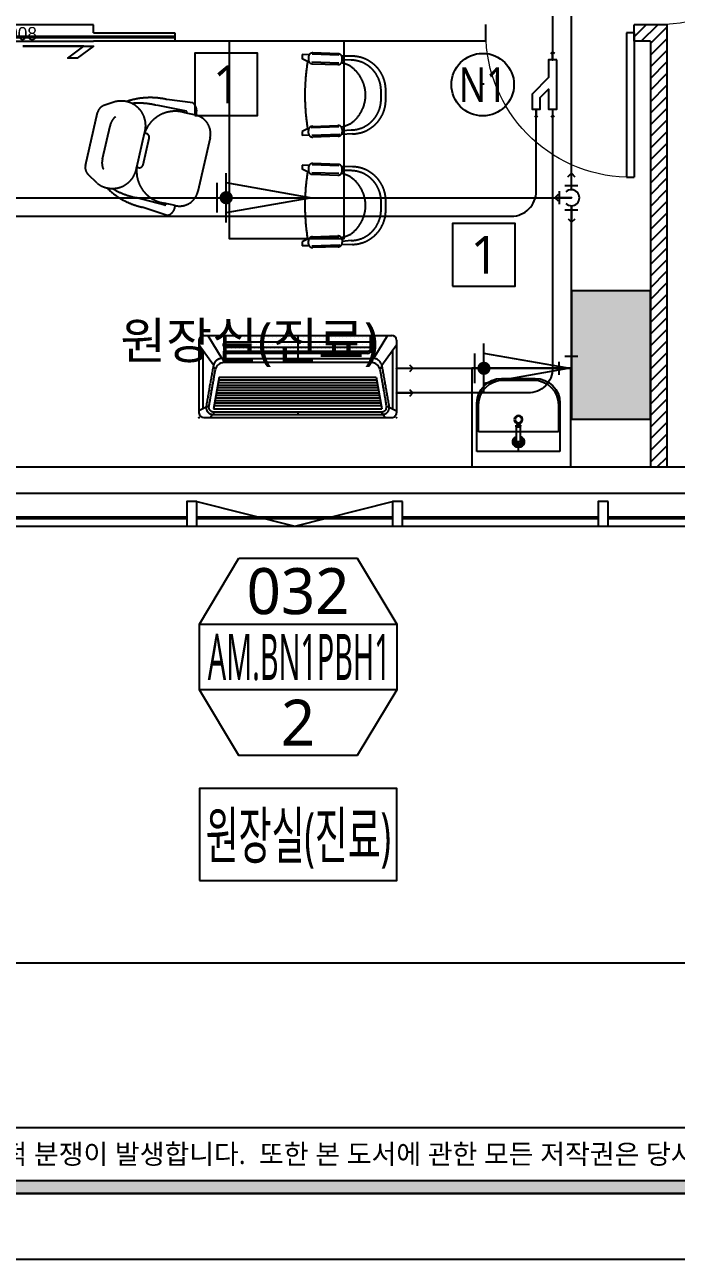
# Model space of a CAD drawing. Extents: x 11551484 to 2613213153046, y -2602833546311 to 14142.
# Drawn here: x 11589919 to 11593880, y -10418 to -2910 of the extents above; entities that cross this region are included whole.
import ezdxf
from ezdxf.enums import TextEntityAlignment as Align

# ---------------------------------------------------------------- set-up
doc = ezdxf.new("R2010")
doc.units = 0
doc.header["$LTSCALE"] = 1000
doc.header["$MEASUREMENT"] = 0
doc.header["$PDMODE"] = 35
doc.linetypes.add('DH-HID2', pattern=[1.2, 0.8, -0.4])
doc.layers.get('0').update_dxf_attribs({"linetype": 'CONTINUOUS'})
doc.layers.get('DEFPOINTS').update_dxf_attribs({"linetype": 'CONTINUOUS'})
for name, color, linetype in [('03-TEXT', 3, 'CONTINUOUS'), ('2.글자선', 60, 'CONTINUOUS'), ('2CONTINUOUS', 2, 'CONTINUOUS'), ('3 가구-붙박이', 6, 'CONTINUOUS'), ('8.패턴선', 8, 'CONTINUOUS'), ('C-WIN', 4, 'CONTINUOUS'), ('CO-BATH', 6, 'CONTINUOUS'), ('CO-DOOR', 8, 'CONTINUOUS'), ('DVM_DRAIN', 5, 'CONTINUOUS'), ('DVM_DRAIN_MARK', 7, 'CONTINUOUS'), ('DVM_INDOOR', 7, 'CONTINUOUS'), ('DVM_INOUT_MARK', 2, 'CONTINUOUS'), ('DVM_INOUT_NAME', 7, 'CONTINUOUS'), ('DVM_JOINT', 6, 'CONTINUOUS'), ('DVM_PIPE', 3, 'CONTINUOUS'), ('DVM_UNIT_BP', 7, 'CONTINUOUS'), ('DVM_UNIT_DP', 4, 'CONTINUOUS'), ('DVM_UNIT_LP', 3, 'CONTINUOUS'), ('F-SYM', 7, 'CONTINUOUS'), ('FORM(YOURNAME)-11', 1, 'CONTINUOUS'), ('FU-FURM', 251, 'DH-HID2'), ('wall', 3, 'CONTINUOUS'), ('WINDOW', 4, 'CONTINUOUS')]:
    doc.layers.add(name, color=color, linetype=linetype)
doc.layers.add('DVM_PMAT_MARK', color=6, linetype='CONTINUOUS', lineweight=25)
doc.styles.add('DVM_DEFAULT', font='malgun.ttf')
doc.styles.add('W-TEXT2', font='Dotum.ttf')
doc.styles.add('YOURNAME', font='HY울릉도M.TTF')
doc.styles.add('맑은 고딕', font='malgun.ttf')

# ---------------------------------------------------------------- blocks, each defined once
blk = doc.blocks.new('FORM-PLAN')
at = {"layer": 'FORM(YOURNAME)-11'}
h = blk.add_hatch(color=256, dxfattribs=at)
h.dxf.hatch_style = 1
h.paths.add_polyline_path([(-71444, 55115), (10556, 55115), (10556, 54915), (-71444, 54915)])
h.paths.add_polyline_path([(-71444, -2085), (10556, -2085), (10556, -2285), (-71444, -2285)])
at = {"layer": 'DEFPOINTS', "color": 158}
blk.add_line((1346, -1285), (-71444, -1285), dxfattribs=at)
blk.add_lwpolyline([(-71444, -2285), (10556, -2285), (10556, 55115), (-71444, 55115)], close=True, dxfattribs=at)
at = {"layer": 'DEFPOINTS'}
blk.add_lwpolyline([(-69444, 53115), (-64, 53115), (-64, 1215), (-69444, 1215)], close=True, dxfattribs=at)
at = {"layer": 'FORM(YOURNAME)-11', "color": 250}
blk.add_lwpolyline([(-72444, -3285), (11556, -3285), (11556, 56115), (-72444, 56115)], close=True, dxfattribs=at)
at = {"layer": 'FORM(YOURNAME)-11'}
blk.add_lwpolyline([(-71444, -2085), (10556, -2085), (10556, -2285), (-71444, -2285)], close=True, dxfattribs=at)
at = {"layer": 'FORM(YOURNAME)-11', "color": 1, "style": '맑은 고딕'}
blk.add_text("- 본 도서는 어떠한 경우에도 무단으로 도용할 수 없으며 도용시 '지적재산권' 보호에 관한 법률에 의거, 법적 분쟁이 발생합니다.  또한 본 도서에 관한 모든 저작권은 당사에 있습니다. -", height=300, dxfattribs=at).set_placement((-32990, -1685), align=Align.MIDDLE_CENTER)
at = {"layer": 'FORM(YOURNAME)-11', "color": 3, "style": 'YOURNAME'}
for tag, height, p in [('1', 451, (9905, 18188)), ('2', 451, (9905, 17544)), ('3', 451, (9905, 16257)), ('4', 451, (9905, 14326)), ('5', 515, (9905, 12009)), ('6', 515, (9905, 9757)), ('7', 515, (9905, 7504)), ('8', 515, (9905, 5252)), ('9', 515, (9905, 2999)), ('10', 515, (5655, 811)), ('11', 515, (9905, 747)), ('12', 515, (5655, -1441)), ('13', 515, (9905, -1441))]:
    blk.add_attdef(tag, text='', height=height, dxfattribs=at).set_placement(p, align=Align.MIDDLE_RIGHT)
blk = doc.blocks.new('$DorLib2D$00000001')
for p, q in [((0.45, 0.975), (0.5, 0.975)), ((0.45, 0), (0.45, 0.975)), ((0.5, 0), (0.5, 0.975)), ((0.5, 0), (0.45, 0))]:
    blk.add_line(p, q)
at = {"lineweight": 13}
blk.add_arc((0.475, 0), 0.975, 91.46928, 180, dxfattribs=at)
blk = doc.blocks.new('flooor')
at = {"layer": '8.패턴선', "ltscale": 30}
h = blk.add_hatch(color=256, dxfattribs=at)
h.dxf.hatch_style = 1
h.paths.add_polyline_path([(11507656.8, -14172891.8), (11491856.8, -14172891.8), (11491856.8, -14188496.8), (11492056.8, -14188496.8), (11492056.8, -14187881.8), (11492216.8, -14187881.8), (11492216.8, -14187096.8), (11492056.8, -14187096.8), (11492056.8, -14177741.8), (11494956.8, -14177741.8), (11494956.8, -14177541.8), (11492056.8, -14177541.8), (11492056.8, -14173091.8), (11494756.8, -14173091.8), (11494756.8, -14176541.8), (11494956.8, -14176541.8), (11494956.8, -14173091.8), (11500056.8, -14173091.8), (11500056.8, -14176141.8), (11500256.8, -14176141.8), (11500256.8, -14173091.8), (11503456.8, -14173091.8), (11503456.8, -14176141.8), (11503656.8, -14176141.8), (11503656.8, -14175391.8), (11504256.8, -14175391.8), (11504256.8, -14175302.3), (11504246.8, -14175302.3), (11504246.8, -14175262.3), (11504256.8, -14175191.8), (11503656.8, -14175191.8), (11503656.8, -14173091.8), (11505856.8, -14173091.8), (11505856.8, -14175191.8), (11505256.8, -14175191.8), (11505256.8, -14175262.3), (11505266.8, -14175262.3), (11505266.8, -14175316.8), (11505256.8, -14175316.8), (11505256.8, -14175391.8), (11506056.8, -14175391.8), (11506056.8, -14174896.8), (11509204.8, -14174896.8), (11509204.8, -14174491.8), (11506056.8, -14174491.8), (11506056.8, -14173091.8), (11507656.8, -14173091.8)])
h.paths.add_polyline_path([(11499856.8, -14177741.8), (11504356.8, -14177741.8), (11504356.8, -14177541.8), (11499106.8, -14177541.8), (11499106.8, -14177566.8), (11499106.8, -14177716.8), (11499106.8, -14177741.8), (11499106.8, -14177991.8), (11499856.8, -14177991.8)], flags=17)
h.paths.add_polyline_path([(11506136.8, -14177541.8), (11505856.8, -14177541.8), (11505356.8, -14177541.8), (11505356.8, -14177741.8), (11505356.8, -14178051.8), (11506136.8, -14178051.8)], flags=17)
h.paths.add_polyline_path([(11512534.8, -14172891.8), (11511656.8, -14172891.8), (11511656.8, -14173091.8), (11511656.8, -14173691.8), (11512334.8, -14173691.8), (11512334.8, -14174491.8), (11511854.8, -14174491.8), (11511854.8, -14174791.8), (11512334.8, -14174791.8), (11512334.8, -14174791.8), (11512534.8, -14174791.8)])
h.paths.add_polyline_path([(11512534.8, -14175641.8), (11512384.8, -14175641.8), (11512334.8, -14175641.8), (11512334.8, -14176391.8), (11512534.8, -14176391.8)])
h.paths.add_polyline_path([(11512534.8, -14176941.8), (11512384.8, -14176941.8), (11512334.8, -14176941.8), (11512334.8, -14177100.8), (11511772.8, -14177100.8), (11511772.8, -14177941.8), (11512334.8, -14177941.8), (11512334.8, -14178041.8), (11512534.8, -14178041.8)])
h.paths.add_polyline_path([(11512534.8, -14179271.8), (11512384.8, -14179271.8), (11512334.8, -14179271.8), (11512334.8, -14179836.8), (11512534.8, -14179836.8)])
h.paths.add_polyline_path([(11512256.8, -14184446.8), (11511656.8, -14184446.8), (11511656.8, -14185146.8), (11512256.8, -14185146.8)])
h.paths.add_polyline_path([(11507213.8, -14187066.8), (11506733.8, -14187066.8), (11506733.8, -14187846.8), (11507213.8, -14187846.8)], flags=17)
h.paths.add_polyline_path([(11499706.8, -14186781.8), (11499221.8, -14186781.8), (11499221.8, -14187556.8), (11499706.8, -14187556.8)], flags=17)
at = {"ltscale": 30}
blk.add_lwpolyline([(11504456.8, -14188346.8), (11505051.8, -14188496.8), (11505646.8, -14188346.8)], dxfattribs=at)
at = {"layer": '2CONTINUOUS', "ltscale": 30}
blk.add_lwpolyline([(11506733.8, -14187846.8), (11507213.8, -14187846.8), (11507213.8, -14187066.8), (11506733.8, -14187066.8)], close=True, dxfattribs=at)
at = {"layer": 'C-WIN', "ltscale": 30}
for p, q in [((11492056.8, -14188296.8), (11509215.4, -14188296.8)), ((11504396.8, -14188441.8), (11503206.8, -14188441.8)), ((11504396.8, -14188451.8), (11503206.8, -14188451.8)), ((11505646.8, -14188441.8), (11504456.8, -14188441.8)), ((11505646.8, -14188451.8), (11504456.8, -14188451.8)), ((11506896.8, -14188441.8), (11505706.8, -14188441.8)), ((11506896.8, -14188451.8), (11505706.8, -14188451.8)), ((11508086.8, -14188441.8), (11506956.8, -14188441.8)), ((11508086.8, -14188451.8), (11506956.8, -14188451.8)), ((11492056.8, -14188496.8), (11509298.2, -14188496.8))]:
    blk.add_line(p, q, dxfattribs=at)
for points in [[(11504456.8, -14188346.8), (11504396.8, -14188346.8), (11504396.8, -14188496.8), (11504456.8, -14188496.8)], [(11505706.8, -14188346.8), (11505646.8, -14188346.8), (11505646.8, -14188496.8), (11505706.8, -14188496.8)], [(11506956.8, -14188346.8), (11506896.8, -14188346.8), (11506896.8, -14188496.8), (11506956.8, -14188496.8)]]:
    blk.add_lwpolyline(points, close=True, dxfattribs=at)
blk = doc.blocks.new('F-123')
at = {"layer": 'FU-FURM'}
for p, q in [((42.5, 491.5), (-33, 491.5)), ((38.3, 462.8), (-29.6, 462.8)), ((-236.2, 289.3), (-236.7, 224.1)), ((-208.5, 226.2), (-224.9, 226.7)), ((-212.5, 280.8), (-214.2, 226.4)), ((-194.6, 227.6), (-195.3, 224.3)), ((-193.7, 231.1), (-194.6, 227.6)), ((-192.5, 234.9), (-193.7, 231.1)), ((-191.1, 239.2), (-192.5, 234.9)), ((-189.5, 243.9), (-191.1, 239.2)), ((-187.6, 248.9), (-189.5, 243.9)), ((-185.6, 254), (-187.6, 248.9)), ((-183.5, 259.1), (-185.6, 254)), ((-181.4, 264), (-183.5, 259.1)), ((-179.3, 268.5), (-181.4, 264)), ((-177.1, 272.7), (-179.3, 268.5)), ((177.1, 272.7), (179.3, 268.5)), ((179.3, 268.5), (181.4, 264)), ((181.4, 264), (183.5, 259.1)), ((183.5, 259.1), (185.6, 254)), ((185.6, 254), (187.6, 248.9)), ((187.6, 248.9), (189.5, 243.9)), ((189.5, 243.9), (191.1, 239.2)), ((191.1, 239.2), (192.5, 234.9)), ((192.5, 234.9), (193.7, 231.1)), ((193.7, 231.1), (194.6, 227.6)), ((194.6, 227.6), (195.8, 222.2)), ((208.5, 226.2), (224.9, 226.7)), ((212.7, 280.8), (217.6, 226.5)), ((236.2, 289.3), (239.5, 222.5)), ((-250.3, 203), (-255.7, 47.5)), ((-242.2, 206.7), (-247.9, 44.9)), ((-194.3, 205.8), (-199.5, 41.2)), ((-195.3, 224.3), (-195.9, 221.2)), ((-190.3, 45.2), (-184.8, 200.7)), ((190.3, 45.2), (184.8, 200.7)), ((194, 206), (200.1, 37.3)), ((240.4, 211.6), (246.9, 41.8)), ((250.3, 203), (255.7, 47.5)), ((-244.4, 25.9), (-245.7, -16.4)), ((-232, 22.1), (-215.7, 21.5)), ((-204.8, 16.4), (-221.2, -16.4)), ((-203.5, 24.3), (-203.7, 16.3)), ((204.8, 16.4), (204.3, 23.9)), ((204.8, 16.4), (221.2, -16.4)), ((232, 22.1), (215.7, 21.5)), ((243.8, 25.5), (245.7, -16.4)), ((-245.7, -16.4), (-221.2, -16.4)), ((221.2, -16.4), (245.7, -16.4))]:
    blk.add_line(p, q, dxfattribs=at)
for centre, radius, start, end in [((-29.5, 284.7), 206.8, 90.83812, 178.71433), ((-26.4, 276.7), 186.1, 90.83807, 178.71442), ((26.6, 276.7), 186.1, 1.28555, 89.16189), ((29.5, 284.7), 206.8, 1.28557, 89.16189), ((0, 157.1), 211.5, 33.12382, 146.87615), ((-225.7, 202.2), 24.6, 88.00024, 178.00027), ((-209.4, 201.6), 24.6, 357.99976, 88.00007), ((0, 157.1), 211.5, 158.27828, 158.40111), ((209.4, 201.6), 24.6, 91.99999, 182.0003), ((0, 157.1), 211.5, 21.59889, 21.7217), ((225.7, 202.2), 24.6, 2.00023, 91.99974), ((-231.2, 46.6), 24.6, 178.00013, 268.00026), ((-214.8, 46.1), 24.6, 268.00008, 357.99996), ((0, 1288), 1288, 260.85215, 279.14784), ((214.8, 46.1), 24.6, 181.99987, 272.00012), ((231.2, 46.6), 24.6, 271.99987, 2.00012)]:
    blk.add_arc(centre, radius, start, end, dxfattribs=at)
blk = doc.blocks.new('F-127')
at = {"layer": 'FU-FURM'}
for p, q in [((-160.7, 702.6), (170.2, 700.4)), ((-250.4, 609.9), (-210, 675.3)), ((-98.2, 610.2), (106.5, 608.8)), ((258.7, 606.5), (219.1, 672.4)), ((-103.5, 396.3), (-103.6, 384.8)), ((-103.5, 396.3), (108.9, 394.9)), ((108.9, 394.9), (108.8, 383.4)), ((-349.7, 151.9), (-333.7, 310.5)), ((-291.1, 179), (-285.2, 363.1)), ((-80.8, 361.7), (85.7, 360.5)), ((293.5, 175), (290.1, 359.3)), ((351.8, 147.1), (337.9, 305.9)), ((-285.5, 174.4), (-280.6, 174.4)), ((-281, 116.9), (-280.5, 185.9)), ((282.5, 113.1), (283, 182.1)), ((287.8, 170.6), (282.9, 170.6)), ((-292.5, 117), (-281, 116.9)), ((294, 113), (282.5, 113.1)), ((166.7, -1.1), (-166.7, 1.1))]:
    blk.add_line(p, q, dxfattribs=at)
for centre, radius, start, end in [((-161.1, 645.1), 57.5, 89.61305, 148.30248), ((169.8, 642.9), 57.5, 30.92363, 89.61305), ((-116.3, 544.9), 149.1, 154.14075, 274.89812), ((-102.9, 516.1), 94.2, 87.15407, 126.98969), ((109.9, 514.6), 94.2, 52.23642, 92.07203), ((123.6, 543.2), 149.1, 264.32798, 25.08535), ((113.4, 309.1), 447.1, 147.90182, 179.82049), ((-109.2, 310.6), 447.1, 359.40562, 31.32428), ((191, 365.2), 476.1, 162.01301, 179.71118), ((-186.1, 367.8), 476.1, 359.51493, 17.2131), ((-84.8, 200.2), 196.3, 95.49644, 184.18818), ((-80.6, 384.7), 23, 179.61305, 269.61305), ((85.8, 383.5), 23, 269.61305, 359.61305), ((87.4, 199.1), 196.3, 355.03793, 83.72966), ((-294.8, 177.6), 60.7, 205.1053, 272.1933), ((-285.5, 180.2), 5.75, 177.88895, 269.61305), ((287.9, 176.3), 5.75, 269.61305, 1.33715), ((-166, 116.1), 115, 179.61305, 269.61305), ((167.5, 113.9), 115, 269.61305, 359.61305), ((297.2, 173.6), 60.7, 267.03281, 334.12081)]:
    blk.add_arc(centre, radius, start, end, dxfattribs=at)
blk = doc.blocks.new('B-003')
blk.add_line((0, 0), (0, -65))
at = {"layer": 'CO-BATH'}
for p, q in [((-252.5, 0), (-252.5, -295)), ((252.5, 0), (-252.5, 0)), ((252.5, -295), (252.5, 0)), ((-102.5, -445), (102.5, -445))]:
    blk.add_line(p, q, dxfattribs=at)
at = {"layer": 'CO-BATH', "color": 8}
for p, q in [((-12.5, -60), (-12.5, -150.5)), ((12.5, -60), (12.5, -150.5)), ((-242.5, -120), (-242.5, -285)), ((242.5, -120), (-242.5, -120)), ((242.5, -285), (242.5, -120)), ((-14.5, -155.5), (-14.5, -160.5)), ((-14.5, -160.5), (14.5, -160.5)), ((-13.5, -150.5), (-13.5, -155.5)), ((13.5, -150.5), (13.5, -155.5)), ((14.5, -155.5), (14.5, -160.5)), ((-92.5, -435), (92.5, -435))]:
    blk.add_line(p, q, dxfattribs=at)
at = {"layer": 'CO-BATH', "color": 251}
for p, q in [((-14.5, -155.5), (14.5, -155.5)), ((-13.5, -150.5), (13.5, -150.5))]:
    blk.add_line(p, q, dxfattribs=at)
at = {"layer": 'CO-BATH', "color": 8}
blk.add_circle((0, -195), 25, dxfattribs=at)
at = {"layer": 'CO-BATH', "color": 251}
blk.add_circle((0, -195), 20, dxfattribs=at)
at = {"layer": 'CO-BATH', "color": 8}
for centre, radius, start, end in [((0, -60), 35, 290.92481, 249.07514), ((0, -60), 12.5, 359.99998, 179.99998), ((-92.5, -285), 150, 180, 270), ((92.5, -285), 150, 270, 0)]:
    blk.add_arc(centre, radius, start, end, dxfattribs=at)
at = {"layer": 'CO-BATH', "color": 251}
for radius, start, end in [(30, 294.62429, 245.37566), (25, 299.99998, 239.99998), (18, 313.98294, 226.01701)]:
    blk.add_arc((0, -60), radius, start, end, dxfattribs=at)
at = {"layer": 'CO-BATH'}
for centre, start, end in [((-102.5, -295), 180, 270), ((102.5, -295), 270, 0)]:
    blk.add_arc(centre, 150, start, end, dxfattribs=at)
blk = doc.blocks.new('adsgd')
at = {"layer": 'CO-DOOR', "color": 251, "linetype": 'DH-HID2'}
for points in [[(11492923.8, -14256578.5), (11492973.8, -14256578.5), (11492973.8, -14255778.5), (11492873.8, -14255778.5), (11492873.8, -14256578.5)], [(11492923.8, -14256578.5), (11492923.8, -14257072.5), (11492873.8, -14257072.5), (11492873.8, -14256578.5)]]:
    blk.add_lwpolyline(points, dxfattribs=at)
at = {"layer": 'CO-DOOR'}
blk.add_lwpolyline([(11492903.1, -14255778.5), (11492903.1, -14256578.5), (11492893.1, -14256578.5), (11492893.1, -14255778.5)], close=True, dxfattribs=at)
at = {"layer": 'CO-DOOR', "color": 1}
blk.add_lwpolyline([(11492843.1, -14256149.3), (11492843.1, -14256578.5), (11492770.8, -14256479.8), (11492770.8, -14256421.5), (11492843.1, -14256520.1), (11492843.1, -14256149.3)], close=True, dxfattribs=at)
at = {"layer": 'CO-DOOR', "color": 8, "linetype": 'DH-HID2'}
blk.add_lwpolyline([(11492903.1, -14256578.5), (11492903.1, -14257072.5), (11492893.1, -14257072.5), (11492893.1, -14256578.5)], close=True, dxfattribs=at)
at = {"layer": 'wall', "ltscale": 10}
for p, q in [((11492873.8, -14255778.5), (11492873.8, -14255778.5)), ((11492873.8, -14255778.5), (11492973.8, -14255778.5)), ((11492973.8, -14255778.5), (11492973.8, -14255778.5))]:
    blk.add_line(p, q, dxfattribs=at)
at = {"layer": '2.글자선', "style": 'W-TEXT2', "text_generation_flag": 4}
blk.add_text('800', height=80, rotation=90, dxfattribs=at).set_placement((11492919.6, -14256146.9), align=Align.MIDDLE_CENTER)
blk = doc.blocks.new('DVM_BACKGROUND')
at = {"layer": 'wall', "ltscale": 10}
h = blk.add_hatch(dxfattribs=at)
h.set_pattern_fill('_USER', color=256, scale=50, angle=45, pattern_type=0)
h.set_pattern_definition([(45, (-34694.73, 110.66), (-35.35533906, 35.35533906), [])])
h.paths.add_polyline_path([(11490066.3, -14258567.5), (11490601.3, -14258567.5), (11490601.3, -14257162.5), (11490166.3, -14257162.5), (11490166.3, -14256978), (11490066.3, -14256978), (11490066.3, -14257212.5), (11490551.3, -14257212.5), (11490551.3, -14257987.5), (11490066.3, -14257987.5)])
h.paths.add_polyline_path([(11493673.8, -14258567.5), (11493773.8, -14258567.5), (11493773.8, -14256778), (11493723.8, -14256778), (11493723.8, -14257272), (11493703.1, -14257272), (11493693.1, -14257272), (11493673.8, -14257272)])
h.paths.add_polyline_path([(11498158.8, -14255878), (11498058.8, -14255878), (11497958.8, -14255878), (11497958.8, -14255978), (11498058.8, -14255978), (11498058.8, -14256978), (11498158.8, -14256978)])
h.paths.add_polyline_path([(11498058.8, -14258567.5), (11498158.6, -14258567.5), (11498158.6, -14256978), (11498058.8, -14256978), (11498058.8, -14257878), (11498088.1, -14257878), (11498078.1, -14257878), (11498058.8, -14257878)])
h.paths.add_polyline_path([(11489007.7, -14259048.7), (11489725, -14259048.7), (11489725, -14259447.8), (11489007.7, -14259447.8)], flags=9)
h.paths.add_polyline_path([(11491159.5, -14259048.7), (11491880.6, -14259048.7), (11491880.6, -14259447.8), (11491159.5, -14259447.8)], flags=9)
at = {"color": 251, "true_color": 0x636466}
blk.add_lwpolyline([(11495497.2, -14255978), (11495497.2, -14257178), (11496197.2, -14257178), (11496197.2, -14255978)], close=True, dxfattribs=at)
at = {"ltscale": 10}
blk.add_lwpolyline([(11491043.3, -14258567.5), (11500074, -14258567.5)], dxfattribs=at)
at = {"layer": '3 가구-붙박이', "ltscale": 30}
blk.add_lwpolyline([(11497574, -14257967.5), (11496974, -14257967.5), (11496974, -14258567.5), (11497574, -14258567.5)], close=True, dxfattribs=at)
at = {"layer": 'wall', "ltscale": 10}
for p, q in [((11497058.8, -14255977.8), (11497058.8, -14255877.8)), ((11498058.8, -14255878), (11497958.8, -14255878)), ((11497958.8, -14255978), (11497958.8, -14255878)), ((11498158.8, -14255878), (11498058.8, -14255878)), ((11498158.8, -14255878), (11498158.8, -14255878)), ((11498158.8, -14255878), (11498158.8, -14256078)), ((11495917.6, -14255978), (11494673.8, -14255978)), ((11497058.8, -14255977.8), (11495917.6, -14255977.8)), ((11498058.8, -14255978), (11497958.8, -14255978)), ((11498058.8, -14255978), (11498058.8, -14256078)), ((11498058.8, -14256078), (11498058.8, -14258567.5)), ((11498158.6, -14256078), (11498158.6, -14258567.5))]:
    blk.add_line(p, q, dxfattribs=at)
blk.add_blockref('flooor', (-9155.5, -70430.6))
at = {"color": 251, "true_color": 0x636466}
for name, p, rotation in [('F-123', (11495958.5, -14256305.8), 270), ('F-127', (11495345.5, -14256729), 77.54676622698483), ('F-123', (11495958.5, -14256978), 270)]:
    blk.add_blockref(name, p, dxfattribs=dict(at, rotation=rotation))
at = {"layer": 'CO-BATH', "xscale": -1, "rotation": 179.9999999999996}
blk.add_blockref('B-003', (11497256.4, -14258474.4), dxfattribs=at)
at = {"layer": 'F-SYM', "xscale": 0.4, "yscale": 0.4, "zscale": 0.4}
blk.add_blockref('FORM-PLAN', (11506412.7, -14262072.1), dxfattribs=at)
at = {"layer": 'wall', "ltscale": 10, "rotation": 90}
blk.add_blockref('adsgd', (-2761904.6, -25748851.8), dxfattribs=at)
at = {"layer": 'WINDOW', "xscale": 900, "yscale": -900, "zscale": -900, "rotation": 90.00000000000001}
blk.add_blockref('$DorLib2D$00000001', (11498108.8, -14255428), dxfattribs=at)
at = {"layer": 'WINDOW', "xscale": 900, "yscale": -900, "zscale": -900}
blk.add_blockref('$DorLib2D$00000001', (11497508.8, -14255928), dxfattribs=at)
at = {"layer": '03-TEXT', "style": '맑은 고딕'}
blk.add_text('원장실(진료)', height=222.22, dxfattribs=at).set_placement((11494836.7, -14257687.5), align=Align.TOP_LEFT)
blk = doc.blocks.new('DVM_DP_VEC')
at = {"layer": 'DVM_UNIT_DP', "color": 0}
blk.add_line((0, 0), (100, 0), dxfattribs=at)
blk.add_lwpolyline([(78.8, 21.2), (100, 0), (78.8, -21.2)], dxfattribs=at)
blk.add_point((0, 0), dxfattribs=at)
blk = doc.blocks.new('DVM_LP_VEC')
at = {"layer": 'DVM_UNIT_LP', "color": 0}
blk.add_line((0, 0), (100, 0), dxfattribs=at)
blk.add_lwpolyline([(78.8, 21.2), (100, 0), (78.8, -21.2)], dxfattribs=at)
blk.add_point((0, 0), dxfattribs=at)
blk = doc.blocks.new('DVM_ID_CST_WF1W_AP_970X135X410_T_BLO')
at = {"layer": 'DVM_INDOOR'}
h = blk.add_hatch(dxfattribs=at)
h.set_pattern_fill('DOTS', color=0, scale=15)
h.set_pattern_definition([(0, (0.0003, -0.097), (11.90625, 23.8125), [0, -23.8125])])
h.paths.add_polyline_path([(427.8, 403, 0.414214), (439.8, 415), (439.8, 426.8), (-439.8, 426.8), (-439.8, 415, 0.414214), (-427.8, 403)])
h.paths.add_polyline_path([(-439.8, 461.6), (-439.8, 426.8), (439.8, 426.8), (439.8, 461.6)])
h.paths.add_polyline_path([(-439.8, 500), (-439.8, 461.6), (439.8, 461.6), (439.8, 500)])
at = {"layer": 'DVM_INDOOR', "color": 0}
for p, q in [((-600, 471.5), (-600, 28.5)), ((-571.5, 500), (571.5, 500)), ((-545.5, 500), (-461, 359.9)), ((-448.5, 500), (-448.5, 413.6)), ((-439.6, 461.6), (439.8, 461.6)), ((0, 499.4), (0, 359.9)), ((448.5, 500), (448.5, 413.6)), ((545.5, 500), (461, 359.9)), ((600, 471.5), (600, 28.5)), ((-511.5, 319.4), (-600, 442.5)), ((-576.8, 410), (-576.8, 52.8)), ((439.8, 426.8), (-439.8, 426.8)), ((425.5, 390.6), (-425.6, 390.6)), ((511.5, 319.4), (600, 442.5)), ((576.8, 410), (576.8, 52.9)), ((-513, 313.2), (-499.3, 293.8)), ((-461, 359.9), (460.9, 359.9)), ((-456.7, 359.9), (-449.8, 334.7)), ((448.5, 334.7), (-448.5, 334.7)), ((456.7, 359.9), (449.8, 334.7)), ((513, 313.2), (499.3, 293.8)), ((-476.9, 245.8), (-511.1, 53.4)), ((-479.8, 229.4), (479.8, 229.4)), ((-476.9, 245.8), (476.9, 245.8)), ((476.9, 245.8), (511.2, 53.4)), ((-493.7, 151.3), (493.7, 151.3)), ((-490.9, 166.9), (490.9, 166.9)), ((-488.2, 182.3), (488.2, 182.3)), ((-485.4, 197.9), (485.4, 197.9)), ((-482.6, 213.6), (482.6, 213.6)), ((-504.8, 89), (504.8, 89)), ((-502.1, 104.3), (502.1, 104.3)), ((-499.3, 120.1), (499.3, 120.1)), ((-496.5, 135.7), (496.5, 135.7)), ((-556.7, 63.4), (-600, 40.6)), ((-571.5, 0), (571.5, 0)), ((-556.2, 68.4), (-538.9, 68.4)), ((-518.6, 19.7), (-530.9, 0)), ((-509.2, 33.3), (-514.6, 19.5)), ((-514.6, 19.5), (514.6, 19.5)), ((-511.1, 53.4), (511.2, 53.4)), ((509.2, 33.3), (-509.2, 33.3)), ((-507.6, 73.4), (507.6, 73.4)), ((0, 33.3), (0, 19.5)), ((509.2, 33.3), (514.6, 19.5)), ((518.6, 19.7), (530.9, 0)), ((538.9, 68.5), (556.2, 68.4)), ((556.7, 63.4), (600, 40.7))]:
    blk.add_line(p, q, dxfattribs=at)
for points in [[(-439.8, 500), (-439.8, 415, 0.414214), (-427.8, 403)], [(439.8, 500), (439.8, 415, -0.414214), (427.8, 403), (-427.8, 403)]]:
    blk.add_lwpolyline(points, format="xyb", dxfattribs=at)
for centre, radius, start, end in [((-571.5, 471.5), 28.5, 89.99905, 180), ((571.5, 471.5), 28.5, 0, 89.99905), ((-425.5, 413.6), 23, 180, 270), ((425.5, 413.6), 23, 270, 0), ((-448.5, 282.7), 52, 90.00002, 169.54962), ((448.5, 282.7), 52, 10.44984, 90.00002), ((-571.5, 28.5), 28.5, 179.99723, 269.98288), ((571.5, 28.5), 28.5, 269.98288, 359.99722)]:
    blk.add_arc(centre, radius, start, end, dxfattribs=at)
for points, knots in [([(-513, 313.2), (-513.5, 310.7), (-514.4, 305.6), (-516.3, 295.4), (-519.6, 277.6), (-524.2, 252.1), (-529.7, 221.5), (-535.2, 190.9), (-540.5, 160.3), (-545.8, 129.7), (-551, 99.1), (-554.4, 78.7), (-556.2, 68.4)], [0, 0, 0, 0, 0.03125, 0.0625, 0.125, 0.25, 0.375, 0.5, 0.625, 0.75, 0.875, 1, 1, 1, 1]), ([(-511.5, 319.4), (-511.7, 318.9), (-512.3, 316.9), (-512.7, 314.9), (-513, 313.2)], [0, 0, 0, 0, 0.216622, 1, 1, 1, 1]), ([(-461, 359.9), (-461.1, 359.9), (-461.2, 359.9), (-461.3, 359.9), (-461.4, 359.9), (-461.5, 359.9), (-461.6, 359.9), (-461.8, 359.9), (-461.9, 359.8), (-462, 359.8), (-462.1, 359.8), (-462.3, 359.8), (-462.4, 359.8), (-462.5, 359.8), (-462.6, 359.8), (-462.8, 359.8), (-462.9, 359.8), (-463, 359.8), (-463.1, 359.8), (-463.2, 359.8), (-463.4, 359.8), (-463.5, 359.8), (-463.6, 359.8), (-463.7, 359.7), (-463.9, 359.7), (-464, 359.7), (-464.1, 359.7), (-464.2, 359.7), (-464.3, 359.7), (-464.5, 359.7), (-464.6, 359.7), (-464.7, 359.7), (-464.8, 359.7), (-465, 359.6), (-465.1, 359.6), (-465.2, 359.6), (-465.3, 359.6), (-465.4, 359.6), (-465.6, 359.6), (-465.7, 359.6), (-465.8, 359.6), (-466.3, 359.5), (-467.1, 359.4), (-468.1, 359.3), (-468.9, 359.1), (-469.5, 359), (-469.8, 359), (-469.8, 359), (-469.9, 358.9), (-470, 358.9), (-470.1, 358.9), (-470.3, 358.9), (-470.7, 358.8), (-471.4, 358.6), (-472.3, 358.4), (-473.1, 358.2), (-473.7, 358.1), (-474.2, 357.9), (-474.6, 357.8), (-475, 357.7), (-475.4, 357.6), (-475.8, 357.5), (-476, 357.4), (-476.2, 357.4), (-476.3, 357.3), (-476.4, 357.3), (-476.5, 357.3), (-476.6, 357.2), (-476.9, 357.1), (-477.2, 357), (-477.6, 356.9), (-477.9, 356.8), (-478, 356.7), (-478.2, 356.7), (-478.3, 356.7), (-478.4, 356.6), (-478.6, 356.5), (-479, 356.4), (-479.5, 356.2), (-480.1, 355.9), (-480.8, 355.7), (-481.3, 355.4), (-481.8, 355.2), (-482.1, 355.1), (-482.4, 355), (-482.6, 354.9), (-482.8, 354.8), (-483, 354.7), (-483.2, 354.6), (-483.4, 354.5), (-483.6, 354.4), (-483.8, 354.3), (-484.1, 354.1), (-484.3, 354), (-484.5, 353.9), (-484.8, 353.8), (-485.1, 353.6), (-485.3, 353.5), (-485.7, 353.3), (-486, 353.1), (-486.4, 352.9), (-486.7, 352.7), (-487, 352.5), (-487.5, 352.3), (-488.1, 351.9), (-488.6, 351.6), (-489, 351.3), (-489.5, 351), (-489.9, 350.7), (-490.3, 350.5), (-490.5, 350.3), (-490.7, 350.1), (-491, 350), (-491.2, 349.8), (-491.6, 349.5), (-492, 349.2), (-492.3, 349), (-492.5, 348.8), (-492.7, 348.7), (-492.8, 348.6), (-492.9, 348.5), (-493, 348.5), (-493, 348.4), (-493.1, 348.4), (-493.1, 348.4), (-493.1, 348.3), (-493.2, 348.3), (-493.2, 348.3), (-493.2, 348.3), (-493.2, 348.3), (-493.2, 348.3), (-493.2, 348.3), (-493.2, 348.3), (-493.2, 348.3), (-493.2, 348.3), (-493.2, 348.3), (-493.2, 348.3), (-493.2, 348.3), (-493.2, 348.3), (-493.2, 348.3), (-493.2, 348.3), (-493.2, 348.3), (-493.2, 348.3), (-493.2, 348.3), (-493.2, 348.3), (-493.2, 348.3), (-493.2, 348.3), (-493.2, 348.3), (-493.2, 348.3), (-493.2, 348.3), (-493.2, 348.3), (-493.2, 348.3), (-493.2, 348.3), (-493.2, 348.3), (-493.2, 348.3), (-493.2, 348.3), (-493.2, 348.3), (-493.2, 348.3), (-493.2, 348.3), (-493.2, 348.3), (-493.2, 348.3), (-493.2, 348.3), (-493.2, 348.3), (-493.2, 348.3), (-493.2, 348.3), (-493.2, 348.3), (-493.2, 348.3), (-493.2, 348.3), (-493.2, 348.3), (-493.2, 348.3), (-493.2, 348.3), (-493.2, 348.3), (-493.2, 348.3), (-493.2, 348.3), (-493.2, 348.3), (-493.2, 348.3), (-493.2, 348.3), (-493.2, 348.3), (-493.2, 348.3), (-493.2, 348.3), (-493.2, 348.2), (-493.3, 348.2), (-493.3, 348.2), (-493.4, 348.2), (-493.4, 348.1), (-493.5, 348), (-493.6, 348), (-493.6, 347.9), (-493.7, 347.9), (-493.8, 347.8), (-493.9, 347.7), (-494.1, 347.6), (-494.2, 347.5), (-494.3, 347.4), (-494.4, 347.3), (-494.5, 347.2), (-494.7, 347.1), (-494.8, 347), (-494.9, 346.9), (-495, 346.8), (-495.1, 346.7), (-495.3, 346.5), (-495.4, 346.4), (-495.5, 346.3), (-495.6, 346.2), (-495.7, 346.1), (-495.9, 346), (-496, 345.9), (-496.1, 345.8), (-496.2, 345.7), (-496.3, 345.6), (-496.4, 345.5), (-496.6, 345.4), (-496.7, 345.3), (-496.8, 345.1), (-496.9, 345), (-497, 344.9), (-497.1, 344.8), (-497.2, 344.7), (-497.4, 344.6), (-497.5, 344.5), (-497.6, 344.4), (-497.7, 344.3), (-497.8, 344.1), (-497.9, 344), (-498, 343.9), (-498.1, 343.8), (-498.2, 343.7), (-498.4, 343.6), (-498.5, 343.5), (-498.6, 343.3), (-498.7, 343.2), (-498.8, 343.1), (-498.9, 343), (-499, 342.9), (-499.1, 342.8), (-499.2, 342.6), (-499.3, 342.5), (-499.4, 342.4), (-499.5, 342.3), (-499.7, 342.2), (-499.8, 342), (-499.9, 341.9), (-500, 341.8), (-500.1, 341.7), (-500.2, 341.6), (-500.3, 341.4), (-500.4, 341.3), (-500.5, 341.2), (-500.6, 341.1), (-500.7, 341), (-500.8, 340.8), (-500.9, 340.7), (-501.1, 340.5), (-501.2, 340.3), (-501.3, 340.2), (-501.4, 340.1), (-501.5, 340), (-501.6, 339.9), (-501.7, 339.7), (-501.8, 339.5), (-502, 339.4), (-502.1, 339.2), (-502.3, 339), (-502.4, 338.8), (-502.6, 338.6), (-502.7, 338.4), (-502.8, 338.2), (-503, 338), (-503.1, 337.8), (-503.3, 337.6), (-503.4, 337.5), (-503.4, 337.4), (-503.5, 337.4), (-503.5, 337.3), (-503.5, 337.3), (-503.5, 337.3), (-503.6, 337.2), (-503.6, 337.2), (-503.6, 337.2), (-503.6, 337.1), (-503.6, 337.1), (-503.6, 337.1), (-503.6, 337.1), (-503.6, 337.1), (-503.6, 337.1), (-503.6, 337.1), (-503.6, 337.1), (-503.6, 337.1), (-503.6, 337.1), (-503.6, 337.1), (-503.6, 337.1), (-503.6, 337.1), (-503.6, 337.1), (-503.6, 337.1), (-503.6, 337.1), (-503.6, 337.1), (-503.6, 337.1), (-503.6, 337.1), (-503.6, 337.1), (-503.6, 337.1), (-503.6, 337.1), (-503.6, 337.1), (-503.6, 337.1), (-503.6, 337.1), (-503.6, 337.1), (-503.6, 337.1), (-503.6, 337.1), (-503.6, 337.1), (-503.6, 337.1), (-503.6, 337.1), (-503.6, 337.1), (-503.6, 337.1), (-503.6, 337.1), (-503.6, 337.1), (-503.7, 337.1), (-503.7, 337), (-503.8, 336.9), (-503.8, 336.8), (-503.9, 336.7), (-504, 336.6), (-504.1, 336.4), (-504.2, 336.3), (-504.3, 336.2), (-504.3, 336.1), (-504.4, 336), (-504.5, 335.8), (-504.6, 335.7), (-504.6, 335.6), (-504.7, 335.5), (-504.8, 335.4), (-504.9, 335.1), (-505.2, 334.7), (-505.6, 334), (-506, 333.3), (-506.4, 332.7), (-506.6, 332.3), (-506.7, 332.1), (-506.7, 332), (-506.8, 332), (-506.8, 331.9), (-506.8, 331.9), (-506.9, 331.7), (-507, 331.5), (-507.2, 331.2), (-507.3, 330.9), (-507.5, 330.6), (-507.6, 330.3), (-507.8, 329.9), (-507.9, 329.6), (-508.1, 329.3), (-508.2, 329.1), (-508.3, 328.9), (-508.3, 328.8), (-508.4, 328.7), (-508.4, 328.6), (-508.5, 328.3), (-508.7, 327.8), (-509, 327.3), (-509.2, 326.8), (-509.4, 326.3), (-509.5, 325.9), (-509.6, 325.6), (-509.7, 325.4), (-509.7, 325.3), (-509.8, 325.1), (-509.9, 324.9), (-510, 324.7), (-510, 324.5), (-510.1, 324.3), (-510.1, 324.2), (-510.2, 324), (-510.2, 323.9), (-510.3, 323.8), (-510.3, 323.6), (-510.4, 323.5), (-510.4, 323.3), (-510.5, 323.2), (-510.5, 323), (-510.6, 322.8), (-510.6, 322.7), (-510.7, 322.5), (-510.7, 322.3), (-510.8, 322.2), (-510.8, 322), (-510.9, 321.8), (-510.9, 321.6), (-511, 321.4), (-511, 321.3), (-511.1, 321.1), (-511.2, 320.9), (-511.2, 320.7), (-511.3, 320.5), (-511.3, 320.2), (-511.4, 320), (-511.4, 319.8), (-511.5, 319.6), (-511.5, 319.5), (-511.5, 319.4)], [0, 0, 0, 0, 0.001765, 0.003529, 0.005294, 0.007059, 0.008823, 0.010588, 0.012352, 0.014116, 0.015881, 0.017645, 0.019409, 0.021173, 0.022937, 0.024702, 0.026466, 0.028229, 0.029993, 0.031757, 0.033521, 0.035285, 0.037049, 0.038812, 0.040576, 0.042339, 0.044103, 0.045866, 0.04763, 0.049393, 0.051156, 0.05292, 0.054683, 0.056446, 0.058209, 0.059972, 0.061735, 0.063498, 0.065261, 0.067024, 0.068787, 0.07055, 0.088059, 0.10292, 0.115137, 0.124712, 0.126163, 0.127325, 0.1283, 0.12944, 0.131236, 0.133687, 0.136794, 0.151003, 0.163408, 0.174911, 0.186415, 0.19159, 0.197106, 0.202964, 0.209163, 0.215479, 0.219883, 0.221884, 0.22343, 0.224162, 0.225102, 0.227168, 0.231141, 0.237019, 0.24311, 0.247247, 0.24943, 0.251369, 0.252721, 0.254965, 0.258103, 0.262133, 0.271962, 0.28166, 0.291227, 0.300577, 0.307976, 0.312744, 0.315759, 0.320727, 0.323148, 0.325851, 0.328835, 0.332101, 0.335648, 0.339476, 0.343585, 0.347976, 0.34952, 0.354132, 0.360503, 0.364934, 0.3672, 0.375692, 0.383432, 0.384919, 0.389345, 0.400385, 0.40996, 0.418507, 0.426067, 0.432913, 0.441712, 0.447274, 0.451798, 0.455285, 0.458528, 0.464582, 0.469833, 0.478168, 0.484251, 0.486843, 0.490174, 0.493625, 0.495107, 0.495342, 0.496042, 0.496945, 0.497789, 0.498575, 0.499303, 0.499369, 0.499564, 0.499758, 0.499824, 0.499828, 0.499832, 0.499836, 0.49984, 0.499843, 0.499846, 0.499849, 0.499852, 0.499854, 0.499857, 0.49986, 0.499863, 0.499866, 0.499869, 0.499872, 0.499875, 0.499878, 0.499881, 0.499883, 0.499886, 0.499889, 0.499892, 0.499895, 0.499898, 0.499901, 0.499904, 0.499907, 0.499909, 0.499912, 0.499915, 0.499918, 0.499921, 0.499924, 0.499927, 0.49993, 0.499933, 0.499936, 0.499938, 0.499941, 0.499944, 0.499947, 0.49995, 0.499953, 0.499956, 0.499959, 0.499961, 0.499996, 0.500092, 0.500252, 0.500475, 0.500762, 0.501113, 0.502574, 0.503909, 0.505116, 0.50626, 0.507404, 0.508548, 0.510836, 0.513123, 0.515411, 0.517699, 0.519986, 0.522274, 0.524561, 0.526848, 0.529136, 0.531423, 0.53371, 0.535997, 0.538283, 0.54057, 0.542857, 0.545143, 0.54743, 0.549716, 0.552003, 0.554289, 0.556575, 0.558861, 0.561147, 0.563433, 0.565719, 0.568004, 0.57029, 0.572575, 0.574861, 0.577146, 0.579431, 0.581716, 0.584001, 0.586286, 0.588571, 0.590856, 0.59314, 0.595425, 0.597709, 0.599994, 0.602278, 0.604562, 0.606846, 0.60913, 0.611414, 0.613697, 0.615981, 0.618264, 0.620547, 0.622831, 0.625114, 0.627397, 0.62968, 0.631963, 0.634245, 0.636528, 0.63881, 0.641092, 0.643375, 0.645657, 0.647939, 0.65022, 0.652502, 0.655924, 0.659347, 0.661628, 0.663909, 0.66619, 0.668471, 0.670751, 0.673032, 0.676452, 0.679873, 0.683293, 0.686713, 0.690132, 0.693551, 0.69697, 0.700388, 0.703806, 0.707224, 0.710641, 0.714058, 0.714644, 0.715261, 0.71591, 0.716591, 0.717303, 0.718046, 0.718679, 0.719061, 0.719192, 0.719206, 0.719223, 0.719241, 0.719259, 0.719276, 0.719294, 0.719312, 0.719329, 0.719347, 0.719365, 0.719382, 0.7194, 0.719418, 0.719436, 0.719453, 0.719471, 0.719489, 0.719506, 0.719524, 0.719542, 0.719559, 0.719577, 0.719595, 0.719612, 0.71963, 0.719648, 0.719665, 0.719683, 0.719701, 0.719718, 0.719735, 0.719749, 0.719791, 0.719989, 0.720573, 0.721543, 0.722899, 0.724641, 0.72677, 0.729069, 0.73132, 0.733522, 0.735676, 0.737782, 0.739839, 0.741848, 0.743808, 0.74572, 0.747584, 0.749399, 0.751166, 0.761606, 0.772047, 0.783331, 0.796306, 0.801854, 0.804022, 0.805127, 0.806011, 0.806392, 0.80762, 0.810133, 0.813931, 0.81881, 0.823809, 0.828807, 0.833806, 0.838804, 0.843801, 0.848798, 0.852287, 0.855003, 0.856944, 0.858113, 0.859639, 0.864676, 0.87128, 0.879454, 0.889196, 0.896415, 0.902323, 0.906921, 0.909055, 0.911516, 0.914305, 0.917422, 0.920866, 0.924638, 0.926547, 0.928505, 0.930513, 0.93257, 0.934676, 0.936831, 0.939035, 0.941289, 0.943592, 0.945944, 0.948345, 0.950796, 0.953296, 0.955845, 0.958443, 0.961091, 0.963788, 0.966534, 0.96933, 0.972175, 0.975069, 0.978013, 0.981006, 0.984048, 0.98714, 0.990281, 0.993471, 0.996711, 1, 1, 1, 1]), ([(511.5, 319.4), (511.4, 319.7), (511.1, 320.9), (509.6, 325.1), (506.4, 331.9), (501.6, 338.7), (497.1, 343.5), (493.4, 346.9), (489.5, 349.9), (483.9, 353.4), (477.8, 356.2), (471.5, 358.2), (467.4, 359.1), (464.2, 359.6), (462.3, 359.8), (461.1, 359.9), (460.9, 359.9)], [0, 0, 0, 0, 0.016085, 0.052074, 0.196028, 0.339981, 0.411958, 0.483935, 0.555912, 0.627889, 0.771843, 0.84382, 0.915797, 0.951785, 0.987774, 1, 1, 1, 1]), ([(513, 313.2), (512.7, 314.9), (512.3, 316.9), (511.7, 318.9), (511.5, 319.4)], [0, 0, 0, 0, 0.783378, 1, 1, 1, 1]), ([(540.6, 159.9), (540.5, 160), (538.8, 170.4), (535.2, 190.9), (529.7, 221.5), (524.2, 252.1), (519.6, 277.6), (516.3, 295.4), (514.4, 305.6), (513.5, 310.7), (513, 313.2)], [0, 0, 0, 0, 0.002953, 0.202362, 0.401772, 0.601181, 0.800591, 0.900295, 0.950148, 1, 1, 1, 1]), ([(-538.9, 68.5), (-537.3, 77.9), (-534.2, 96.7), (-529.4, 124.8), (-524.5, 153), (-519.6, 181.2), (-514.6, 209.4), (-510.3, 233.3), (-507.7, 247.9), (-506.8, 253.1)], [0, 0, 0, 0, 0.152619, 0.305238, 0.457857, 0.610476, 0.763096, 0.915715, 1, 1, 1, 1]), ([(506.8, 253.1), (507.7, 247.9), (510.3, 233.3), (514.6, 209.4), (519.6, 181.2), (524.5, 153), (529.4, 124.8), (534.2, 96.7), (537.3, 77.9), (538.9, 68.5)], [0, 0, 0, 0, 0.084285, 0.236904, 0.389524, 0.542143, 0.694762, 0.847381, 1, 1, 1, 1]), ([(556.2, 68.4), (554.4, 78.7), (551, 99.1), (545.8, 129.6), (542.3, 149.8), (540.6, 159.9)], [0, 0, 0, 0, 0.334987, 0.669974, 1, 1, 1, 1]), ([(-556.2, 68.4), (-556.4, 66.9), (-556.6, 65.3), (-556.7, 63.6), (-556.7, 63.4)], [0, 0, 0, 0, 0.898221, 1, 1, 1, 1]), ([(-556.7, 63.4), (-556.7, 62.8), (-556.8, 61.4), (-556.7, 58.6), (-556.3, 54.8), (-555.2, 49.5), (-553.8, 45.8), (-552.8, 43.7)], [0, 0, 0, 0, 0.087094, 0.199709, 0.42494, 0.65017, 1, 1, 1, 1]), ([(-552.8, 43.7), (-552.5, 43), (-551.5, 41.1), (-550, 38.5), (-548.5, 36.3), (-547.5, 35.1), (-546.8, 34.3), (-546.1, 33.4), (-545, 32.3), (-543.7, 30.9), (-542, 29.4), (-540.2, 28), (-538.3, 26.6), (-535.8, 25), (-531, 22.5), (-525.9, 20.8), (-521.4, 20), (-519.7, 19.8), (-518.8, 19.7), (-518.6, 19.7)], [0, 0, 0, 0, 0.046668, 0.15112, 0.203345, 0.229458, 0.255571, 0.281684, 0.307796, 0.360022, 0.412248, 0.464473, 0.516699, 0.568925, 0.673376, 0.882279, 0.934504, 0.98673, 1, 1, 1, 1]), ([(-535.6, 48.9), (-535.7, 49.1), (-536.8, 51.2), (-538.1, 54.4), (-539, 58.7), (-539.3, 61.4), (-539.3, 63.6), (-539.3, 65.8), (-539.1, 67.4), (-538.9, 68.5)], [0, 0, 0, 0, 0.029129, 0.352752, 0.514564, 0.676376, 0.757282, 0.838188, 1, 1, 1, 1]), ([(-509.2, 33.3), (-509.7, 33.3), (-510.8, 33.4), (-512.4, 33.5), (-514.1, 33.7), (-517.3, 34.3), (-520.9, 35.6), (-524.3, 37.4), (-526.1, 38.5), (-527.5, 39.5), (-528.7, 40.5), (-530, 41.6), (-530.9, 42.6), (-531.7, 43.4), (-532.2, 44), (-532.7, 44.6), (-533.4, 45.5), (-534.4, 46.9), (-535.1, 48.1), (-535.6, 48.9)], [0, 0, 0, 0, 0.050917, 0.101833, 0.15275, 0.203666, 0.407333, 0.509166, 0.560082, 0.610999, 0.661916, 0.712832, 0.763749, 0.789207, 0.814665, 0.840124, 0.865582, 0.916498, 1, 1, 1, 1]), ([(-518.6, 19.7), (-518, 19.6), (-516.7, 19.5), (-515.4, 19.5), (-514.6, 19.5)], [0, 0, 0, 0, 0.427232, 1, 1, 1, 1]), ([(535.6, 48.9), (535.1, 48.1), (534.4, 46.9), (533.4, 45.5), (532.7, 44.6), (532.2, 44), (531.7, 43.4), (530.9, 42.6), (530, 41.6), (528.7, 40.5), (527.5, 39.5), (526.1, 38.5), (524.3, 37.4), (520.9, 35.6), (517.3, 34.3), (514.1, 33.7), (512.4, 33.5), (510.8, 33.4), (509.7, 33.3), (509.2, 33.3)], [0, 0, 0, 0, 0.083502, 0.134418, 0.159876, 0.185335, 0.210793, 0.236251, 0.287168, 0.338084, 0.389001, 0.439918, 0.490834, 0.592667, 0.796334, 0.84725, 0.898167, 0.949083, 1, 1, 1, 1]), ([(518.6, 19.7), (518, 19.6), (516.7, 19.5), (515.4, 19.5), (514.6, 19.5)], [0, 0, 0, 0, 0.427232, 1, 1, 1, 1]), ([(518.6, 19.7), (518.8, 19.7), (519.7, 19.8), (521.4, 20), (525.9, 20.8), (531, 22.5), (535.8, 25), (538.3, 26.6), (540.2, 28), (542, 29.4), (543.7, 30.9), (545, 32.3), (546.1, 33.4), (546.8, 34.3), (547.5, 35.1), (548.5, 36.3), (550, 38.5), (551.5, 41.1), (552.5, 43), (552.8, 43.7)], [0, 0, 0, 0, 0.01327, 0.065496, 0.117721, 0.326624, 0.431075, 0.483301, 0.535527, 0.587752, 0.639978, 0.692204, 0.718316, 0.744429, 0.770542, 0.796655, 0.84888, 0.953332, 1, 1, 1, 1]), ([(535.6, 48.9), (535.7, 49.1), (536.8, 51.2), (538.1, 54.4), (539, 58.7), (539.3, 61.4), (539.3, 63.6), (539.3, 65.8), (539.1, 67.4), (538.9, 68.5)], [0, 0, 0, 0, 0.029129, 0.352752, 0.514564, 0.676376, 0.757282, 0.838188, 1, 1, 1, 1]), ([(552.8, 43.7), (553.8, 45.8), (555.2, 49.5), (556.3, 54.8), (556.7, 58.6), (556.8, 61.4), (556.7, 62.8), (556.7, 63.4)], [0, 0, 0, 0, 0.34983, 0.57506, 0.800291, 0.912906, 1, 1, 1, 1]), ([(556.7, 63.4), (556.7, 63.6), (556.6, 65.3), (556.4, 66.9), (556.2, 68.4)], [0, 0, 0, 0, 0.101779, 1, 1, 1, 1])]:
    blk.add_open_spline(points, degree=3, knots=knots, dxfattribs=at)
for points in [[(-506.8, 253.1), (-504.4, 266.1), (-502, 279.1), (-499.6, 292.2)], [(499.6, 292.2), (502, 279.1), (504.4, 266.1), (506.8, 253.1)]]:
    blk.add_open_spline(points, degree=3, dxfattribs=at)
at = {"layer": 'DVM_UNIT_BP'}
for p in [(-600, 0), (600, 0)]:
    blk.add_point(p, dxfattribs=at)
at = {"layer": 'DVM_UNIT_DP'}
blk.add_blockref('DVM_DP_VEC', (600, 300), dxfattribs=at)
at = {"layer": 'DVM_UNIT_LP'}
blk.add_blockref('DVM_LP_VEC', (600, 150), dxfattribs=at)
blk = doc.blocks.new('CAD_INOUT_MARK')
at = {"layer": 'DVM_INOUT_MARK', "color": 0}
for p, q in [((-600, 1560), (600, 1560)), ((600, 1160), (-600, 1160))]:
    blk.add_line(p, q, dxfattribs=at)
blk.add_lwpolyline([(-360, 1960), (360, 1960), (600, 1560), (600, 1160), (360, 760), (-360, 760), (-600, 1160), (-600, 1560), (-360, 1960)], dxfattribs=at)
at = {"layer": 'DVM_INOUT_NAME'}
blk.add_lwpolyline([(-600, 0), (600, 0), (600, 560), (-600, 560)], close=True, dxfattribs=at)
at = {"layer": 'DVM_INOUT_MARK', "color": 0, "style": 'DVM_DEFAULT'}
for tag, p in [('CAP', (0, 1760)), ('NO', (0, 960))]:
    blk.add_attdef(tag, text='', height=280, dxfattribs=at).set_placement(p, align=Align.MIDDLE_CENTER)
for tag, width, p, p2 in [('QTY', 0.520692, (709.7, 1220.2), (1089.2, 1220.2)), ('MNAME', 0.755882, (-548.8, 1220.2), (562.6, 1220.2))]:
    blk.add_attdef(tag, text='', height=280, dxfattribs=dict(at, width=width)).set_placement(p, p2, align=Align.FIT)
at = {"layer": 'DVM_INOUT_NAME', "style": 'DVM_DEFAULT', "width": 0.924483}
blk.add_attdef('INAME', text='', height=280, dxfattribs=at).set_placement((-561.8, 134), (564.5, 134), align=Align.FIT)
blk = doc.blocks.new('ACC_AC_RF')
at = {"layer": 'DVM_JOINT'}
blk.add_lwpolyline([(-150, 25), (-150, -25), (-42.3, -25), (57.7, -125), (150, -125), (150, -75), (78.4, -75), (28.4, -25), (150, -25), (150, 25), (-150, 25)], dxfattribs=at)
at = {"layer": 'DVM_UNIT_BP'}
for p in [(-150, 0), (150, 0), (150, -100)]:
    blk.add_point(p, dxfattribs=at)
at = {"layer": 'DVM_UNIT_LP', "xscale": 0.5, "yscale": 0.5, "zscale": 0.5, "rotation": 180}
blk.add_blockref('DVM_LP_VEC', (-150, 0), dxfattribs=at)
at = {"layer": 'DVM_UNIT_LP', "color": 1, "xscale": -0.5, "yscale": 0.5, "zscale": 0.5, "rotation": 180}
blk.add_blockref('DVM_LP_VEC', (150, 0), dxfattribs=at)
at = {"layer": 'DVM_UNIT_LP', "color": 2, "xscale": -0.5, "yscale": 0.5, "zscale": 0.5, "rotation": 180}
blk.add_blockref('DVM_LP_VEC', (150, -100), dxfattribs=at)
blk = doc.blocks.new('CAD_AC_D_T')
at = {"layer": 'DVM_DRAIN', "color": 1}
for p, q in [((-73.7, 40), (-73.7, -40)), ((40, 73.7), (-40, 73.7)), ((73.7, 40), (73.7, -40))]:
    blk.add_line(p, q, dxfattribs=at)
at = {"layer": 'DVM_DRAIN', "color": 2}
blk.add_arc((0, 0), 48.8, 136.31569, 43.68431, dxfattribs=at)
at = {"layer": 'DVM_UNIT_DP', "color": 4, "rotation": 90}
blk.add_blockref('DVM_DP_VEC', (0, 0), dxfattribs=at)
at = {"layer": 'DVM_UNIT_DP', "color": 2, "xscale": -1}
blk.add_blockref('DVM_DP_VEC', (-48.8, -0.9), dxfattribs=at)
at = {"layer": 'DVM_UNIT_DP', "color": 1}
blk.add_blockref('DVM_DP_VEC', (48.8, 0), dxfattribs=at)
blk = doc.blocks.new('CAD_PMAT_MARK')
at = {"layer": 'DVM_PMAT_MARK'}
blk.add_circle((0, 0), 190, dxfattribs=at)
at = {"layer": 'DVM_UNIT_LP', "color": 1}
blk.add_point((3.9, 3.9), dxfattribs=at)
at = {"layer": 'DVM_PMAT_MARK', "style": 'DVM_DEFAULT', "width": 0.8}
blk.add_attdef('$SYM', text='', height=210, dxfattribs=at).set_placement((0, 0), align=Align.MIDDLE)
blk = doc.blocks.new('CAD_DRAIN_DIR')
at = {"layer": 'DVM_DRAIN_MARK', "color": 0, "linetype": 'Continuous'}
for p, q in [((0, -150.4), (0, 150.4)), ((-55.6, -90.2), (-55.6, 90.2)), ((511.2, 0), (0, 90.2)), ((0, -90.2), (511.2, 0))]:
    blk.add_line(p, q, dxfattribs=at)
blk = doc.blocks.new('CAD_DRAIN_MARK')
at = {"layer": 'DVM_DRAIN_MARK', "color": 0}
blk.add_lwpolyline([(-190, -190), (190, -190), (190, 190), (-190, 190)], close=True, dxfattribs=at)
at = {"layer": 'DVM_DRAIN_MARK', "color": 0, "ltscale": 0.05, "style": 'DVM_DEFAULT'}
blk.add_attdef('S', text='', height=230, dxfattribs=at).set_placement((5, 0), align=Align.MIDDLE_CENTER)

msp = doc.modelspace()

# ---------------------------------------------------------------- linework, layer by layer
at = {"layer": 'DVM_DRAIN', "color": 1}
for p, q in [((11593202.3, -4925.6), (11593282.3, -4925.6)), ((11593168.3, -5039.6), (11593168.3, -4959.6))]:
    msp.add_line(p, q, dxfattribs=at)
at = {"layer": 'DVM_DRAIN'}
for points in [[(11593242.3, -3913.6), (11593242.3, 54.1)], [(11588258.1, -4999.6), (11589046, -4999.6), (11589046, -3962.4), (11593242.3, -3962.4)], [(11592178.8, -4999.6), (11593242.3, -4999.6), (11593242.3, -4011.1)]]:
    msp.add_lwpolyline(points, dxfattribs=at)
at = {"layer": 'DVM_DRAIN_MARK', "color": 2}
for points in [[(11591144.2, -3962.4, 0, 0, 0), (11591124.2, -3962.4, 40, 40, -1), (11591164.2, -3962.4, 40, 40, -1), (11591124.2, -3962.4, 0, 0, 0), (11591144.2, -3962.4, 0, 0, 0), (11591144.2, -3462.4, 0, 0, 0)], [(11592710.6, -4999.6, 0, 0, 0), (11592690.6, -4999.6, 40, 40, -1), (11592730.6, -4999.6, 40, 40, -1), (11592690.6, -4999.6, 0, 0, 0), (11592710.6, -4999.6, 0, 0, 0), (11592710.6, -4499.6, 0, 0, 0)]]:
    msp.add_lwpolyline(points, format="xyseb", dxfattribs=at)
at = {"layer": 'DVM_PIPE'}
msp.add_lwpolyline([(11593128.4, 827.8), (11593128.4, -3124.4)], dxfattribs=at)
for points in [[(11588258.1, -5149.6), (11588959.8, -5149.6, 0.414214), (11589109.8, -4999.6), (11589109.8, -4224.4, -0.414214), (11589259.8, -4074.4), (11592878.4, -4074.4, 0.414214), (11593028.4, -3924.4), (11593028.4, -3424.4)], [(11593128.4, -3424.4), (11593128.4, -4999.6, -0.414214), (11592978.4, -5149.6), (11592178.8, -5149.6)]]:
    msp.add_lwpolyline(points, format="xyb", dxfattribs=at)

# ---------------------------------------------------------------- block references
msp.add_blockref('DVM_BACKGROUND', (95664, 14252967.9))
at = {"layer": 'DVM_DRAIN', "rotation": 90}
msp.add_blockref('CAD_AC_D_T', (11593242.3, -3962.4), dxfattribs=at)
at = {"layer": 'DVM_DRAIN_MARK', "color": 1}
for p in [(11591144.2, -3272.4), (11592710.6, -4309.6)]:
    msp.add_blockref('CAD_DRAIN_MARK', p, dxfattribs=at).add_auto_attribs({'S': '1'})
at = {"layer": 'DVM_DRAIN_MARK', "color": 7}
for p in [(11591144.2, -3962.4), (11592710.6, -4999.6)]:
    msp.add_blockref('CAD_DRAIN_DIR', p, dxfattribs=at)
at = {"layer": 'DVM_INDOOR', "color": 2}
msp.add_blockref('DVM_ID_CST_WF1W_AP_970X135X410_T_BLO', (11591578.8, -5299.6), dxfattribs=at)
at = {"layer": 'DVM_INOUT_MARK'}
ref = msp.add_blockref('CAD_INOUT_MARK', (11591580.9, -8114.8), dxfattribs=at)
ref.add_attrib('CAP', '032', dxfattribs={"color": 0, "height": 280, "style": 'DVM_DEFAULT'}).set_placement((11591580.9, -6354.8), align=Align.MIDDLE_CENTER)
ref.add_attrib('MNAME', 'AM.BN1PBH1', dxfattribs={"color": 0, "height": 280, "style": 'DVM_DEFAULT', "width": 0.465947}).set_placement((11591032.1, -6894.7), (11592143.5, -6894.7), align=Align.FIT)
ref.add_attrib('NO', '2', dxfattribs={"color": 0, "height": 280, "style": 'DVM_DEFAULT'}).set_placement((11591580.9, -7154.8), align=Align.MIDDLE_CENTER)
ref.add_attrib('INAME', '원장실(진료)', dxfattribs={"layer": 'DVM_INOUT_NAME', "height": 280, "style": 'DVM_DEFAULT', "width": 0.515434}).set_placement((11591019.1, -7980.8), (11592145.4, -7980.8), align=Align.FIT)
at = {"layer": 'DVM_JOINT', "rotation": 270}
msp.add_blockref('ACC_AC_RF', (11593128.4, -3274.4), dxfattribs=at)
at = {"layer": 'DVM_PMAT_MARK', "color": 6}
ref = msp.add_blockref('CAD_PMAT_MARK', (11592703.4, -3274.4), dxfattribs=at)
ref.add_attrib('$SYM', 'N1', dxfattribs={"color": 6, "height": 210, "style": 'DVM_DEFAULT', "width": 0.8}).set_placement((11592703.4, -3274.4), align=Align.MIDDLE)

doc.saveas('drawing.dxf')
